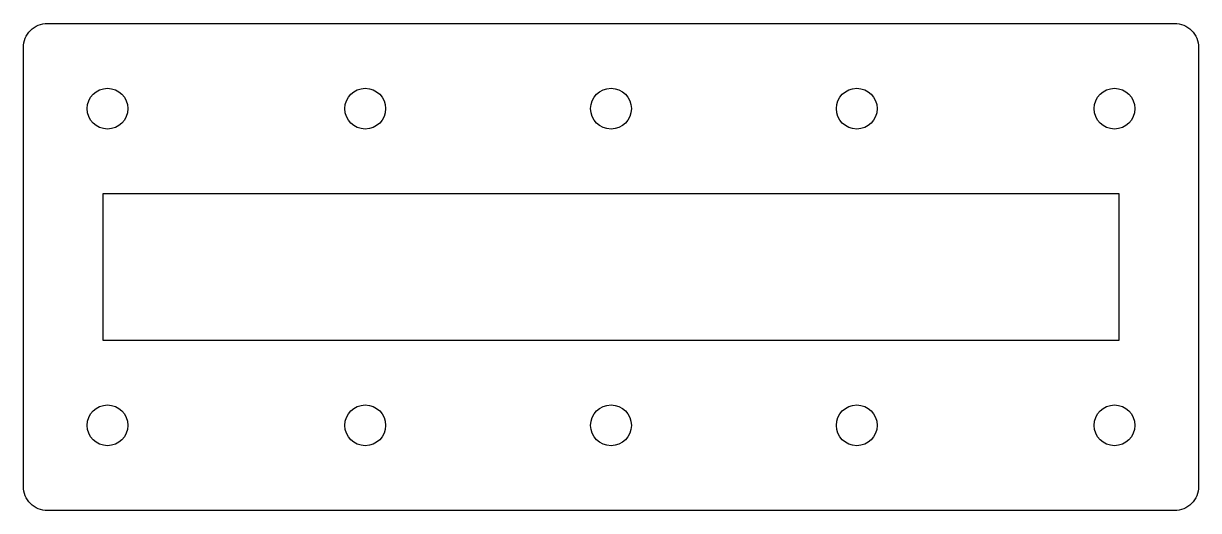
# Model space of a CAD drawing. Header units: millimetres. Extents: x -49 to 49, y -20.3 to 20.3.
import ezdxf

# ---------------------------------------------------------------- set-up
doc = ezdxf.new("R2010")
doc.units = ezdxf.units.MM
doc.layers.get('0').update_dxf_attribs({"linetype": 'CONTINUOUS'})

msp = doc.modelspace()

# ---------------------------------------------------------------- linework, layer by layer
msp.add_lwpolyline([(-48.95, 18.3, -0.414214), (-46.95, 20.3), (46.95, 20.3, -0.414214), (48.95, 18.3), (48.95, -18.3, -0.414214), (46.95, -20.3), (-46.95, -20.3, -0.414214), (-48.95, -18.3)], format="xyb", close=True)
msp.add_lwpolyline([(42.35, 6.1), (-42.35, 6.1), (-42.35, -6.1), (42.35, -6.1)], close=True)
for centre in [(-41.95, 13.2), (-20.475, 13.2), (0, 13.2), (20.475, 13.2), (41.95, 13.2), (-41.95, -13.2), (-20.475, -13.2), (0, -13.2), (20.475, -13.2), (41.95, -13.2)]:
    msp.add_circle(centre, 1.7)

doc.saveas('drawing.dxf')
